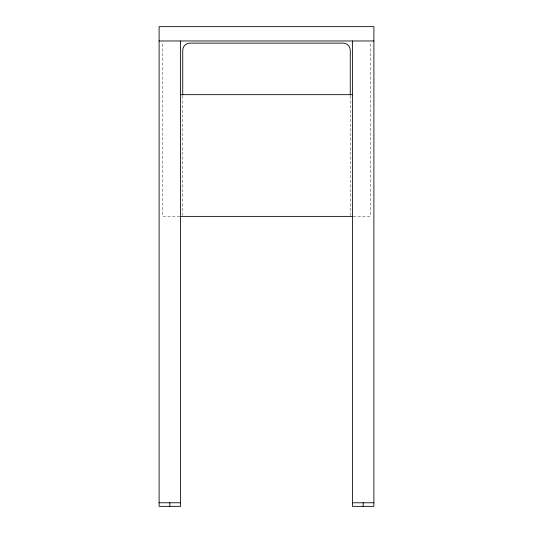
<?xml version="1.0" encoding="UTF-8"?>
<svg xmlns="http://www.w3.org/2000/svg" width="533" height="533" viewBox="0 0 533 533"><rect width="100%" height="100%" fill="white"/><g stroke="black" fill="none" stroke-linecap="round" stroke-linejoin="round"><path stroke-width="0.4" stroke-dasharray="2.67 2" d="M179.768 216.385L162.685 216.385L162.685 41.801M353.232 216.385L370.315 216.385L370.315 41.801M350.268 95.953L350.268 215.552M182.732 95.953L182.732 215.552"/><path stroke-width="0.8" d="M159.107 40.968L373.893 40.968M180.58 94.667L352.42 94.667M180.58 216.385L352.42 216.385M159.107 502.772L180.58 502.772M352.42 502.772L373.893 502.772M363.153 502.772L363.153 506.35M352.42 40.968L352.42 506.35L373.893 506.35L373.893 26.65L159.107 26.65L159.107 506.35L180.58 506.35L180.58 40.968M350.268 95.127L350.268 50.275A7.162 7.162 0 0 0 343.112 43.12L189.888 43.12A7.162 7.162 0 0 0 182.732 50.275L182.732 95.127M169.847 502.772L169.847 506.35"/></g></svg>
